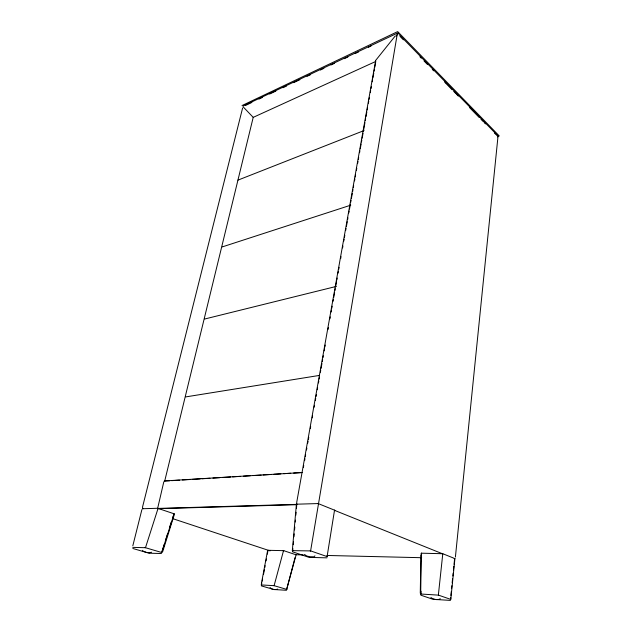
<?xml version="1.0" encoding="UTF-8"?>
<svg xmlns="http://www.w3.org/2000/svg" width="632" height="632" viewBox="0 0 632 632"><rect width="100%" height="100%" fill="white"/><g stroke="black" fill="none" stroke-linecap="round" stroke-linejoin="round"><path stroke-width="0.95" d="M420.272 593.195L420.92 555.07M421.354 553.19L420.675 594.017L438.355 595.123L442.787 553.727L421.354 553.19L421.528 561.082M421.023 591.204L420.975 594.12L420.549 594.167M142.832 508.855L142.508 507.156L242.609 108.009M174.25 513.856L157.66 508.278L163.814 481.766M326.981 557.843L309.048 557.377L292.529 551.791L292.924 548.6M293.264 544.666L293.525 541.719M293.959 536.805L294.22 533.85M294.559 529.924L294.82 526.97M295.255 522.056L295.428 520.089M295.863 515.175L296.116 512.228M296.463 508.294L296.724 505.347M450.687 597.374L450.782 599.42L454.922 558.609L442.495 553.608M450.885 595.431L451.28 591.544M451.572 588.629L451.872 585.714M452.164 582.791L452.559 578.904M452.86 575.989L453.152 573.074M453.452 570.159L453.847 566.272M454.045 564.321L454.637 558.491L454.211 558.483M455.403 557.053L498.04 135.983L399.171 34.61M334.533 510.158L327.084 556.618L327.487 556.753M292.308 550.638L310.604 550.914L397.252 34.041M303.4 467.451L303.747 465.507M304.608 460.649L304.956 458.706M305.303 456.762L305.651 454.819M306.52 449.96L306.868 448.017M307.729 443.158L308.076 441.223M308.424 439.279L308.772 437.336M310.336 428.591L310.675 426.647M312.24 417.902L312.587 415.959M314.144 407.221L314.491 405.278M315.36 400.419L315.708 398.476M316.055 396.533L316.403 394.589M317.264 389.739L317.612 387.795M318.481 382.937L318.828 380.993M319.176 379.05L319.523 377.107M320.385 372.248L320.732 370.305M321.08 368.361L321.949 363.511M322.296 361.567L322.644 359.624M322.984 357.68L323.331 355.737M324.2 350.878L324.548 348.935M324.895 346.992L325.243 345.048M328.016 329.509L328.363 327.566M329.92 318.82L330.267 316.877M331.136 312.026L331.484 310.083M331.832 308.139L332.171 306.196M333.04 301.338L333.388 299.394M333.736 297.451L334.605 292.592M334.952 290.649L335.292 288.706M335.639 286.762L336.508 281.912M336.856 279.968L337.204 278.025M338.065 273.166L338.412 271.223M338.76 269.279L339.108 267.336M340.672 258.599L341.019 256.655M342.576 247.91L342.923 245.967M343.792 241.108L344.14 239.165M344.48 237.221L344.827 235.278M345.696 230.427L346.044 228.484M346.391 226.54L347.26 221.682M347.6 219.738L347.948 217.795M348.817 212.937L349.164 210.993M349.512 209.05L350.373 204.199M350.721 202.256L351.068 200.312M351.416 198.369L352.285 193.511M352.632 191.567L352.98 189.624M353.328 187.68L353.667 185.737M354.536 180.886L354.884 178.943M355.231 177L355.579 175.056M356.448 170.198L356.788 168.254M357.657 163.396L358.004 161.452M358.352 159.509L358.7 157.565M359.561 152.715L359.908 150.772M360.256 148.828L361.125 143.97M361.472 142.026L361.82 140.083M362.168 138.139L363.029 133.281M363.376 131.338L364.94 122.6M365.288 120.657L365.636 118.713M365.975 116.77L366.844 111.911M367.192 109.968L367.54 108.025M368.409 103.174L368.756 101.231M369.096 99.287L369.443 97.344M370.312 92.485L370.66 90.542M371.008 88.599L371.355 86.655M372.216 81.797L372.564 79.853M372.912 77.918L373.781 73.059M374.128 71.116L374.476 69.172M374.823 67.229L375.685 62.371M261.411 583.541L267.518 551.064M261.214 584.861L261.885 583.028M262.248 581.1L262.612 579.173M263.512 574.362L264.421 569.551M264.784 567.623L265.14 565.695M266.048 560.884L266.412 558.965M267.312 554.146L268.039 550.298L283.839 550.662M164.581 481.576L253.211 117.362L375.858 61.399L375.574 61.122M132.815 545.803L141.892 509.605M295.065 557.535L286.667 589.38L296.108 554.825M261.53 584.948L274.106 585.674L283.539 550.598M162.005 551.586L164.32 544.199M165.766 539.578L167.504 534.04M169.818 526.654L171.264 522.04M172.71 517.426L174.163 513.784L161.713 552.502M162.701 551.625L174.037 515.428M314.957 555.852L314.025 556.776L310.091 556.8L306.749 556.01L304.458 554.446M132.752 547.359L145.479 547.715L158.055 508.412L296.811 504.36L296.724 502.322L375.685 60.388L395.237 35.961M440.307 598.749C437.7 600.511 433.631 599.333 431.087 597.746L430.961 597.43M277.646 589.103C275.473 590.083 271.341 589.624 270.054 587.531M396.153 36.048L398.618 32.983L398.334 32.69L243.375 105.907M151.554 552.218L149.429 552.787L146.569 552.455L143.361 551.325L142.619 550.338M242.032 105.552L397.686 31.6L499.248 135.92L497.344 136.891M245.627 105.394L251.852 102.447M258.97 99.082L262.525 97.399M269.643 94.026L275.868 91.079M282.986 87.714L286.541 86.031M293.659 82.658L299.884 79.711M307.002 76.346L310.557 74.663M320.345 70.034L323.9 68.343M331.018 64.978L334.573 63.295M344.361 58.665L347.916 56.975M355.034 53.609L358.589 51.927M368.377 47.297L371.047 46.033M237.972 180.12L364.048 130.563M497.779 135.999L494.445 133.076M222.243 246.915L350.752 205.171M204.721 319.01L336.279 286.422M296.376 504.447L296.811 504.36M185.792 396.896L319.484 375.408M421.236 553.363L421.655 553.308M169.621 480.786L164.312 480.952L302.491 472.515M171.588 480.668L179.464 480.17M182.419 479.988L190.287 479.498M192.262 479.38L200.131 478.89M202.098 478.764L209.974 478.274M212.929 478.092L219.818 477.666M222.772 477.476L230.641 476.986M232.615 476.868L240.484 476.378M243.439 476.188L250.327 475.762M253.282 475.58L261.158 475.09M263.125 474.964L271.002 474.474M273.948 474.292L280.837 473.866M283.792 473.676L290.68 473.25M293.635 473.068L301.511 472.578M142.437 508.728L157.66 508.278M318.101 503.736L318.544 503.728M157.676 508.713L296.297 504.715M295.413 554.722L303.305 554.904M326.973 555.465L421.663 557.708M454.495 558.593L454.922 558.609M161.476 553.521L149.034 553.197L132.846 548.489M286.501 590.288L273.861 589.514L261.293 585.856M450.466 600.4L433.078 599.326L420.857 595.194M145.068 547.596L162.108 552.621M273.79 585.58L286.968 589.466M172.939 518.722L270.093 550.883M283.231 550.496L294.931 554.43M292.75 550.567L292.34 550.425L296.408 504.202L318.149 503.562L334.913 510.316M310.699 550.914L327.178 556.618M438.442 595.123L450.577 599.326M310.193 550.772L310.604 550.914M334.447 510.316L442.321 553.703M253.211 117.362L242.957 106.658M400.056 36.403L403.398 39.832M419.94 56.769L421.315 58.176M424.056 60.98L427.485 64.496M432.28 69.409L433.655 70.816M444.628 82.049L445.994 83.456M446.16 83.629L452.164 89.776M453.752 91.395L455.822 93.52M456.28 93.986L458.334 96.096M469.616 107.645L479.269 117.536M480.968 119.274L483.022 121.376M484.096 122.482L485.479 123.896"/></g></svg>
